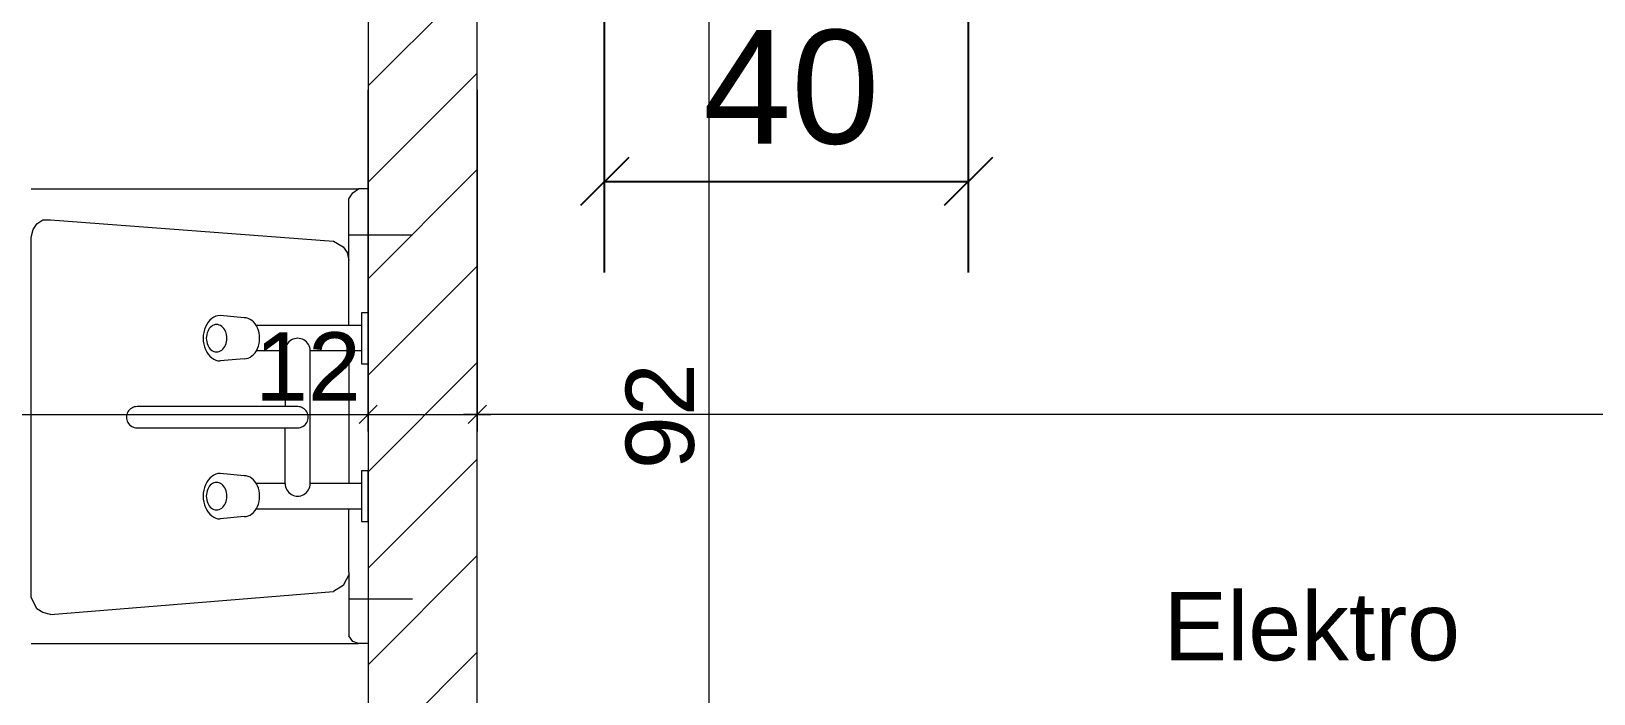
# Model space of a CAD drawing. Extents: x 0 to 1189, y 0 to 841.
# Drawn here: x 249.33 to 283.69, y 513.86 to 528.42 of the extents above; entities that cross this region are included whole.
import ezdxf

# ---------------------------------------------------------------- set-up
doc = ezdxf.new("R2010")
doc.units = 0
doc.layers.get('0').update_dxf_attribs({"lineweight": 35})
for name, color, linetype, lineweight in [('211.6 Mauerwerk Kontur', 7, 'Continuous', 25), ('211.6 Mauerwerk Schraffur', 7, 'Continuous', 25), ('251.0 Allg. Sanitärapparate', 7, 'Continuous', 25), ('Bemassung', 7, 'Continuous', 25), ('Raumstempel', 7, 'Continuous', 25)]:
    doc.layers.add(name, color=color, linetype=linetype, lineweight=lineweight)
doc.layers.add('L_Mass', color=5, linetype='Continuous', lineweight=25, true_color=0x0000ff)
doc.styles.get("Standard").update_dxf_attribs({"font": 'arial.ttf'})

# ---------------------------------------------------------------- blocks, each defined once
blk = doc.blocks.new('Referenz-A0SO6TOG06', base_point=(4.401, 96.704))
at = {"layer": '211.6 Mauerwerk Kontur', "color": 0, "lineweight": 18}
for p, q in [((256.739, 529.139), (256.739, 510.739)), ((259.138, 510.739), (259.139, 529.139))]:
    blk.add_line(p, q, dxfattribs=at)
at = {"layer": '211.6 Mauerwerk Schraffur', "color": 0, "lineweight": 13}
for p, q in [((256.739, 527.224), (258.653, 529.139)), ((256.739, 525.103), (259.139, 527.503)), ((256.739, 522.981), (259.138, 525.381)), ((256.739, 520.86), (259.138, 523.26)), ((256.739, 518.739), (259.138, 521.138)), ((256.739, 516.617), (259.138, 519.017)), ((256.739, 514.496), (259.138, 516.896)), ((256.739, 512.375), (259.138, 514.774))]:
    blk.add_line(p, q, dxfattribs=at)
at = {"layer": '251.0 Allg. Sanitärapparate', "color": 0, "lineweight": 13}
for p, q in [((249.33, 524.956), (256.527, 524.956)), ((256.313, 524.743), (256.399, 524.87)), ((256.313, 523.346), (256.313, 524.743)), ((256.4, 524.871), (256.525, 524.956)), ((256.739, 524.956), (256.528, 524.956)), ((249.33, 523.897), (249.37, 524.066)), ((249.374, 524.067), (249.46, 524.194)), ((249.456, 524.193), (249.582, 524.278)), ((249.585, 524.278), (249.756, 524.278)), ((249.753, 524.278), (255.978, 523.812)), ((249.33, 515.981), (249.33, 523.897)), ((255.976, 523.812), (256.186, 523.686)), ((256.193, 523.687), (256.278, 523.56)), ((257.711, 523.939), (256.313, 523.939)), ((256.274, 523.559), (256.314, 523.39)), ((256.313, 521.951), (256.313, 523.389)), ((253.188, 521.979), (253.161, 521.925)), ((253.221, 522.028), (253.188, 521.979)), ((253.257, 522.071), (253.221, 522.028)), ((253.298, 522.108), (253.257, 522.071)), ((253.293, 521.935), (253.268, 521.913)), ((253.319, 521.953), (253.293, 521.935)), ((253.342, 522.137), (253.298, 522.108)), ((253.347, 521.965), (253.319, 521.953)), ((253.389, 522.158), (253.342, 522.137)), ((253.376, 521.973), (253.347, 521.965)), ((253.406, 521.975), (253.376, 521.973)), ((253.437, 522.17), (253.389, 522.158)), ((253.435, 521.973), (253.406, 521.975)), ((253.464, 521.965), (253.435, 521.973)), ((253.486, 522.175), (253.437, 522.17)), ((253.492, 521.953), (253.464, 521.965)), ((254.014, 522.125), (253.486, 522.175)), ((253.518, 521.935), (253.492, 521.953)), ((253.543, 521.913), (253.518, 521.935)), ((254.058, 522.121), (254.014, 522.125)), ((254.101, 522.109), (254.058, 522.121)), ((254.143, 522.09), (254.101, 522.109)), ((254.182, 522.064), (254.143, 522.09)), ((254.219, 522.032), (254.182, 522.064)), ((254.252, 521.993), (254.219, 522.032)), ((254.281, 521.949), (254.252, 521.993)), ((256.594, 521.951), (254.28, 521.951)), ((254.306, 521.9), (254.281, 521.949)), ((256.739, 522.235), (256.594, 522.235)), ((256.594, 522.235), (256.594, 521.115)), ((256.739, 521.115), (256.739, 522.235)), ((253.114, 521.74), (253.111, 521.675)), ((253.111, 521.675), (253.114, 521.609)), ((253.123, 521.804), (253.114, 521.74)), ((253.114, 521.609), (253.123, 521.545)), ((253.139, 521.866), (253.123, 521.804)), ((253.161, 521.925), (253.139, 521.866)), ((253.182, 521.714), (253.18, 521.675)), ((253.18, 521.675), (253.182, 521.635)), ((253.188, 521.753), (253.182, 521.714)), ((253.182, 521.635), (253.188, 521.597)), ((253.197, 521.79), (253.188, 521.753)), ((253.188, 521.597), (253.197, 521.56)), ((253.21, 521.825), (253.197, 521.79)), ((253.227, 521.858), (253.21, 521.825)), ((253.246, 521.887), (253.227, 521.858)), ((253.268, 521.913), (253.246, 521.887)), ((253.565, 521.887), (253.543, 521.913)), ((253.585, 521.858), (253.565, 521.887)), ((253.601, 521.825), (253.585, 521.858)), ((253.614, 521.79), (253.601, 521.825)), ((253.624, 521.753), (253.614, 521.79)), ((253.614, 521.56), (253.624, 521.597)), ((253.629, 521.714), (253.624, 521.753)), ((253.624, 521.597), (253.629, 521.635)), ((253.631, 521.675), (253.629, 521.714)), ((253.629, 521.635), (253.631, 521.675)), ((254.326, 521.847), (254.306, 521.9)), ((254.34, 521.791), (254.326, 521.847)), ((254.348, 521.733), (254.34, 521.791)), ((254.34, 521.558), (254.348, 521.616)), ((254.351, 521.675), (254.348, 521.733)), ((254.348, 521.616), (254.351, 521.675)), ((254.994, 521.594), (254.971, 521.567)), ((255.022, 521.618), (254.994, 521.594)), ((255.052, 521.638), (255.022, 521.618)), ((255.084, 521.654), (255.052, 521.638)), ((255.118, 521.665), (255.084, 521.654)), ((255.153, 521.672), (255.118, 521.665)), ((255.189, 521.675), (255.153, 521.672)), ((255.225, 521.672), (255.189, 521.675)), ((255.261, 521.665), (255.225, 521.672)), ((255.295, 521.654), (255.261, 521.665)), ((255.327, 521.638), (255.295, 521.654)), ((255.357, 521.618), (255.327, 521.638)), ((255.385, 521.594), (255.357, 521.618)), ((255.408, 521.567), (255.385, 521.594)), ((253.123, 521.545), (253.139, 521.483)), ((253.139, 521.483), (253.161, 521.425)), ((253.161, 521.425), (253.188, 521.37)), ((253.188, 521.37), (253.221, 521.321)), ((253.197, 521.56), (253.21, 521.524)), ((253.21, 521.524), (253.227, 521.492)), ((253.221, 521.321), (253.257, 521.278)), ((253.227, 521.492), (253.246, 521.462)), ((253.246, 521.462), (253.268, 521.436)), ((253.257, 521.278), (253.298, 521.242)), ((253.268, 521.436), (253.293, 521.414)), ((253.293, 521.414), (253.319, 521.397)), ((253.319, 521.397), (253.347, 521.384)), ((253.347, 521.384), (253.376, 521.377)), ((253.376, 521.377), (253.406, 521.374)), ((253.406, 521.374), (253.435, 521.377)), ((253.435, 521.377), (253.464, 521.384)), ((253.464, 521.384), (253.492, 521.397)), ((253.492, 521.397), (253.518, 521.414)), ((253.518, 521.414), (253.543, 521.436)), ((253.543, 521.436), (253.565, 521.462)), ((253.565, 521.462), (253.585, 521.492)), ((253.585, 521.492), (253.601, 521.524)), ((253.601, 521.524), (253.614, 521.56)), ((254.101, 521.24), (254.143, 521.259)), ((254.143, 521.259), (254.182, 521.285)), ((254.182, 521.285), (254.219, 521.318)), ((254.219, 521.318), (254.252, 521.357)), ((254.252, 521.357), (254.281, 521.401)), ((254.914, 521.399), (254.28, 521.399)), ((254.281, 521.401), (254.306, 521.45)), ((254.306, 521.45), (254.326, 521.503)), ((254.326, 521.503), (254.34, 521.558)), ((254.916, 521.435), (254.914, 521.399)), ((254.914, 521.399), (254.914, 520.171)), ((254.923, 521.47), (254.916, 521.435)), ((254.935, 521.504), (254.923, 521.47)), ((254.951, 521.537), (254.935, 521.504)), ((254.971, 521.567), (254.951, 521.537)), ((255.428, 521.537), (255.408, 521.567)), ((255.444, 521.504), (255.428, 521.537)), ((255.456, 521.47), (255.444, 521.504)), ((255.463, 521.435), (255.456, 521.47)), ((255.465, 521.399), (255.463, 521.435)), ((255.465, 518.478), (255.465, 521.399)), ((256.594, 521.399), (255.465, 521.399)), ((256.313, 521.399), (256.313, 518.478)), ((253.298, 521.242), (253.342, 521.213)), ((253.342, 521.213), (253.389, 521.192)), ((253.389, 521.192), (253.437, 521.179)), ((253.437, 521.179), (253.486, 521.175)), ((254.014, 521.225), (253.486, 521.175)), ((254.014, 521.225), (254.058, 521.229)), ((254.058, 521.229), (254.101, 521.24)), ((256.594, 521.115), (256.739, 521.115)), ((251.426, 519.969), (251.424, 519.939)), ((251.424, 519.939), (251.426, 519.908)), ((251.432, 519.999), (251.426, 519.969)), ((251.426, 519.908), (251.432, 519.878)), ((251.442, 520.028), (251.432, 519.999)), ((251.432, 519.878), (251.442, 519.85)), ((251.455, 520.055), (251.442, 520.028)), ((251.472, 520.08), (251.455, 520.055)), ((251.492, 520.103), (251.472, 520.08)), ((251.515, 520.123), (251.492, 520.103)), ((251.54, 520.14), (251.515, 520.123)), ((251.567, 520.154), (251.54, 520.14)), ((251.596, 520.163), (251.567, 520.154)), ((251.626, 520.169), (251.596, 520.163)), ((251.656, 520.171), (251.626, 520.169)), ((255.19, 520.171), (251.656, 520.171)), ((255.22, 520.169), (255.19, 520.171)), ((255.25, 520.163), (255.22, 520.169)), ((255.279, 520.154), (255.25, 520.163)), ((255.306, 520.14), (255.279, 520.154)), ((255.332, 520.123), (255.306, 520.14)), ((255.354, 520.103), (255.332, 520.123)), ((255.374, 520.08), (255.354, 520.103)), ((255.391, 520.055), (255.374, 520.08)), ((255.405, 520.028), (255.391, 520.055)), ((255.415, 519.999), (255.405, 520.028)), ((255.405, 519.85), (255.415, 519.878)), ((255.421, 519.969), (255.415, 519.999)), ((255.415, 519.878), (255.421, 519.908)), ((255.423, 519.939), (255.421, 519.969)), ((255.421, 519.908), (255.423, 519.939)), ((251.442, 519.85), (251.455, 519.822)), ((251.455, 519.822), (251.472, 519.797)), ((251.472, 519.797), (251.492, 519.774)), ((251.492, 519.774), (251.515, 519.754)), ((251.515, 519.754), (251.54, 519.737)), ((251.54, 519.737), (251.567, 519.724)), ((251.567, 519.724), (251.596, 519.714)), ((251.596, 519.714), (251.626, 519.708)), ((251.626, 519.708), (251.656, 519.706)), ((251.656, 519.706), (255.19, 519.706)), ((254.914, 518.478), (254.914, 519.706)), ((255.19, 519.706), (255.22, 519.708)), ((255.22, 519.708), (255.25, 519.714)), ((255.25, 519.714), (255.279, 519.724)), ((255.279, 519.724), (255.306, 519.737)), ((255.306, 519.737), (255.332, 519.754)), ((255.332, 519.754), (255.354, 519.774)), ((255.354, 519.774), (255.374, 519.797)), ((255.374, 519.797), (255.391, 519.822)), ((255.391, 519.822), (255.405, 519.85)), ((253.188, 518.507), (253.161, 518.453)), ((253.221, 518.556), (253.188, 518.507)), ((253.257, 518.599), (253.221, 518.556)), ((253.298, 518.636), (253.257, 518.599)), ((253.342, 518.665), (253.298, 518.636)), ((253.389, 518.686), (253.342, 518.665)), ((253.376, 518.501), (253.347, 518.493)), ((253.406, 518.503), (253.376, 518.501)), ((253.437, 518.698), (253.389, 518.686)), ((253.435, 518.501), (253.406, 518.503)), ((253.464, 518.493), (253.435, 518.501)), ((253.486, 518.703), (253.437, 518.698)), ((254.014, 518.653), (253.486, 518.703)), ((254.058, 518.649), (254.014, 518.653)), ((254.101, 518.637), (254.058, 518.649)), ((254.143, 518.618), (254.101, 518.637)), ((254.182, 518.592), (254.143, 518.618)), ((254.219, 518.56), (254.182, 518.592)), ((254.252, 518.521), (254.219, 518.56)), ((254.281, 518.477), (254.252, 518.521)), ((256.739, 518.762), (256.594, 518.762)), ((256.594, 518.762), (256.594, 517.643)), ((256.739, 517.643), (256.739, 518.762)), ((253.114, 518.268), (253.111, 518.203)), ((253.111, 518.203), (253.114, 518.137)), ((253.123, 518.332), (253.114, 518.268)), ((253.139, 518.394), (253.123, 518.332)), ((253.161, 518.453), (253.139, 518.394)), ((253.182, 518.242), (253.18, 518.203)), ((253.18, 518.203), (253.182, 518.163)), ((253.188, 518.28), (253.182, 518.242)), ((253.182, 518.163), (253.188, 518.125)), ((253.197, 518.318), (253.188, 518.28)), ((253.21, 518.353), (253.197, 518.318)), ((253.227, 518.386), (253.21, 518.353)), ((253.246, 518.415), (253.227, 518.386)), ((253.268, 518.441), (253.246, 518.415)), ((253.293, 518.463), (253.268, 518.441)), ((253.319, 518.48), (253.293, 518.463)), ((253.347, 518.493), (253.319, 518.48)), ((253.492, 518.48), (253.464, 518.493)), ((253.518, 518.463), (253.492, 518.48)), ((253.543, 518.441), (253.518, 518.463)), ((253.565, 518.415), (253.543, 518.441)), ((253.585, 518.386), (253.565, 518.415)), ((253.601, 518.353), (253.585, 518.386)), ((253.614, 518.318), (253.601, 518.353)), ((253.624, 518.28), (253.614, 518.318)), ((253.629, 518.242), (253.624, 518.28)), ((253.624, 518.125), (253.629, 518.163)), ((253.631, 518.203), (253.629, 518.242)), ((253.629, 518.163), (253.631, 518.203)), ((254.914, 518.478), (254.28, 518.478)), ((254.306, 518.428), (254.281, 518.477)), ((254.326, 518.375), (254.306, 518.428)), ((254.34, 518.319), (254.326, 518.375)), ((254.348, 518.261), (254.34, 518.319)), ((254.351, 518.203), (254.348, 518.261)), ((254.348, 518.144), (254.351, 518.203)), ((254.914, 518.478), (254.916, 518.442)), ((254.916, 518.442), (254.923, 518.407)), ((254.923, 518.407), (254.935, 518.373)), ((254.935, 518.373), (254.951, 518.341)), ((254.951, 518.341), (254.971, 518.311)), ((254.971, 518.311), (254.994, 518.283)), ((254.994, 518.283), (255.022, 518.26)), ((255.022, 518.26), (255.052, 518.24)), ((255.052, 518.24), (255.084, 518.224)), ((255.084, 518.224), (255.118, 518.212)), ((255.118, 518.212), (255.153, 518.205)), ((255.153, 518.205), (255.189, 518.203)), ((255.189, 518.203), (255.225, 518.205)), ((255.225, 518.205), (255.261, 518.212)), ((255.261, 518.212), (255.295, 518.224)), ((255.295, 518.224), (255.327, 518.24)), ((255.327, 518.24), (255.357, 518.26)), ((255.357, 518.26), (255.385, 518.283)), ((255.385, 518.283), (255.408, 518.311)), ((255.408, 518.311), (255.428, 518.341)), ((255.428, 518.341), (255.444, 518.373)), ((255.444, 518.373), (255.456, 518.407)), ((255.456, 518.407), (255.463, 518.442)), ((255.463, 518.442), (255.465, 518.478)), ((256.594, 518.478), (255.465, 518.478)), ((253.114, 518.137), (253.123, 518.073)), ((253.123, 518.073), (253.139, 518.011)), ((253.139, 518.011), (253.161, 517.953)), ((253.161, 517.953), (253.188, 517.898)), ((253.188, 518.125), (253.197, 518.088)), ((253.188, 517.898), (253.221, 517.849)), ((253.197, 518.088), (253.21, 518.052)), ((253.21, 518.052), (253.227, 518.02)), ((253.221, 517.849), (253.257, 517.806)), ((253.227, 518.02), (253.246, 517.99)), ((253.246, 517.99), (253.268, 517.964)), ((253.268, 517.964), (253.293, 517.942)), ((253.293, 517.942), (253.319, 517.925)), ((253.319, 517.925), (253.347, 517.912)), ((253.347, 517.912), (253.376, 517.905)), ((253.376, 517.905), (253.406, 517.902)), ((253.406, 517.902), (253.435, 517.905)), ((253.435, 517.905), (253.464, 517.912)), ((253.464, 517.912), (253.492, 517.925)), ((253.492, 517.925), (253.518, 517.942)), ((253.518, 517.942), (253.543, 517.964)), ((253.543, 517.964), (253.565, 517.99)), ((253.565, 517.99), (253.585, 518.02)), ((253.585, 518.02), (253.601, 518.052)), ((253.601, 518.052), (253.614, 518.088)), ((253.614, 518.088), (253.624, 518.125)), ((254.143, 517.787), (254.182, 517.813)), ((254.182, 517.813), (254.219, 517.846)), ((254.219, 517.846), (254.252, 517.884)), ((254.252, 517.884), (254.281, 517.929)), ((254.28, 517.927), (256.594, 517.927)), ((254.281, 517.929), (254.306, 517.978)), ((254.306, 517.978), (254.326, 518.03)), ((254.326, 518.03), (254.34, 518.086)), ((254.34, 518.086), (254.348, 518.144)), ((256.313, 516.531), (256.313, 517.927)), ((253.257, 517.806), (253.298, 517.77)), ((253.298, 517.77), (253.342, 517.741)), ((253.342, 517.741), (253.389, 517.72)), ((253.389, 517.72), (253.437, 517.707)), ((253.437, 517.707), (253.486, 517.703)), ((254.014, 517.753), (253.486, 517.703)), ((254.014, 517.753), (254.058, 517.756)), ((254.058, 517.756), (254.101, 517.768)), ((254.101, 517.768), (254.143, 517.787)), ((256.594, 517.643), (256.739, 517.643)), ((256.318, 516.49), (256.193, 516.237)), ((256.313, 516.531), (256.313, 515.133)), ((249.753, 515.6), (255.978, 516.108)), ((256.186, 516.235), (255.976, 516.107)), ((249.456, 515.727), (249.33, 515.981)), ((257.711, 515.938), (256.313, 515.938)), ((249.582, 515.642), (249.456, 515.727)), ((249.756, 515.6), (249.585, 515.643)), ((256.399, 515.007), (256.313, 515.133)), ((249.33, 514.965), (256.527, 514.965)), ((256.525, 514.965), (256.4, 515.007)), ((256.739, 514.966), (256.528, 514.966))]:
    blk.add_line(p, q, dxfattribs=at)
at = {"layer": 'Bemassung', "color": 0, "lineweight": 13}
for p, q in [((264.23, 529.139), (264.23, 510.739)), ((256.739, 519.626), (256.739, 527.139)), ((256.739, 519.626), (256.739, 527.139)), ((259.139, 527.139), (259.139, 519.626)), ((259.139, 519.626), (259.139, 527.139)), ((170.739, 520.001), (256.739, 520.001)), ((256.439, 520.001), (256.739, 520.001)), ((256.539, 519.801), (256.939, 520.201)), ((256.939, 520.201), (256.539, 519.801)), ((256.739, 520.001), (257.039, 520.001)), ((256.739, 520.001), (259.139, 520.001)), ((259.139, 520.001), (258.839, 520.001)), ((259.339, 520.201), (258.939, 519.801)), ((258.939, 519.801), (259.339, 520.201)), ((327.339, 520.001), (259.139, 520.001)), ((259.139, 520.001), (259.439, 520.001))]:
    blk.add_line(p, q, dxfattribs=at)
at = {"layer": 'Bemassung', "color": 0, "linetype": 'Continuous', "lineweight": 13, "ltscale": 0.13, "insert": (254.25, 521.805), "char_height": 1.5, "attachment_point": 1}
blk.add_mtext('{\\fArial;12}', dxfattribs=at)
at = {"layer": 'Bemassung', "color": 0, "linetype": 'Continuous', "lineweight": 13, "ltscale": 0.13, "insert": (262.403, 518.795), "char_height": 1.5, "attachment_point": 1, "rotation": 90}
blk.add_mtext('{\\fArial;92}', dxfattribs=at)
at = {"layer": 'Raumstempel', "color": 0, "lineweight": 13, "insert": (274.23, 516.093), "char_height": 1.5, "attachment_point": 1}
blk.add_mtext('{\\fArial;Elektro}', dxfattribs=at)
blk = doc.blocks.new('Maß-A0SO6TTE06', base_point=(261.408, 523.12))
at = {"color": 0, "linetype": 'ByBlock', "lineweight": -2, "ltscale": 0.25}
for p, q in [((261.939, 523.12), (261.939, 545.394)), ((269.939, 523.12), (269.939, 534.138)), ((262.469, 525.65), (261.408, 524.59)), ((270.47, 525.65), (269.409, 524.59)), ((261.939, 525.12), (269.939, 525.12))]:
    blk.add_line(p, q, dxfattribs=at)
at = {"color": 0, "linetype": 'ByBlock', "lineweight": -2, "ltscale": 0.25, "insert": (264.1, 528.453), "char_height": 2.5, "attachment_point": 1}
blk.add_mtext('{\\fArial;40}', dxfattribs=at)

msp = doc.modelspace()

# ---------------------------------------------------------------- block references
at = {"color": 8, "lineweight": 25, "ltscale": 0.25, "true_color": 0x808080}
msp.add_blockref('Referenz-A0SO6TOG06', (4.401, 96.704), dxfattribs=at)
at = {"layer": 'L_Mass', "ltscale": 0.25}
msp.add_blockref('Maß-A0SO6TTE06', (261.408, 523.12), dxfattribs=at)

doc.saveas('drawing.dxf')
